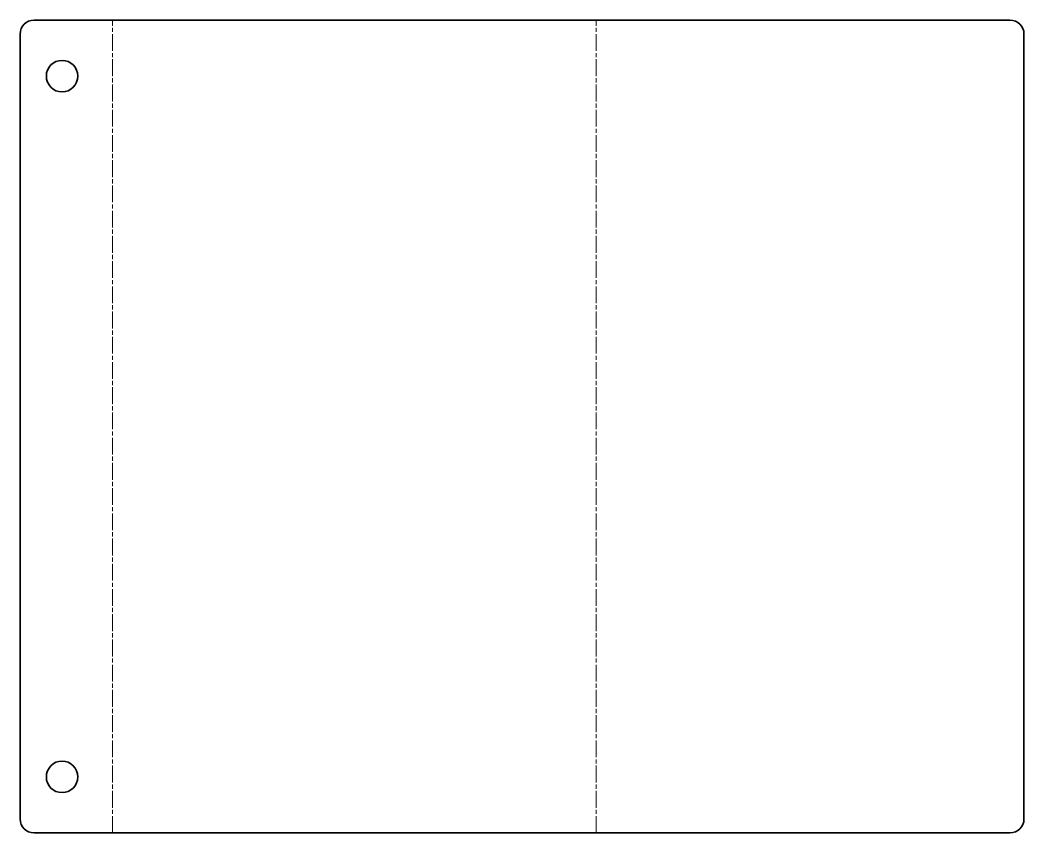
# Model space of a CAD drawing. Header units: inches. Extents: x 0 to 143, y 0 to 116.
import ezdxf

# ---------------------------------------------------------------- set-up
doc = ezdxf.new("R2010")
doc.units = ezdxf.units.IN
doc.header["$MEASUREMENT"] = 0
doc.linetypes.add('Chain', pattern=[13.68, 9.12, -1.14, 2.28, -1.14])
doc.layers.add('SIMUMAK Bend Centerline (ISO)', color=7, linetype='Chain', lineweight=9)
doc.layers.add('SIMUMAK Visible (ISO)', color=7, linetype='Continuous', lineweight=35)

# ---------------------------------------------------------------- blocks, each defined once
blk = doc.blocks.new('GLD-MAQ-04-TAPIZ01_Sheet_2_GLD-MAQ-04-TAPIZ01 (desplegada)')
at = {"layer": 'SIMUMAK Bend Centerline (ISO)', "ltscale": 0.263158}
for p, q in [((-58.49, -58), (-58.49, 58)), ((10.57, -58), (10.57, 58))]:
    blk.add_line(p, q, dxfattribs=at)
at = {"layer": 'SIMUMAK Visible (ISO)'}
for p, q in [((-69.67, 58), (69.67, 58)), ((-71.67, -56), (-71.67, 56)), ((71.67, 56), (71.67, -56)), ((69.67, -58), (-69.67, -58))]:
    blk.add_line(p, q, dxfattribs=at)
for centre in [(-65.67, 50), (-65.67, -50)]:
    blk.add_circle(centre, 2.25, dxfattribs=at)
at = {"layer": 'SIMUMAK Visible (ISO)', "extrusion": (0, 0, -1)}
for centre, start, end in [((69.67, 56), 360, 90), ((-69.67, 56), 90, 180), ((69.67, -56), 270, 0), ((-69.67, -56), 180, 270)]:
    blk.add_arc(centre, 2, start, end, dxfattribs=at)

msp = doc.modelspace()

# ---------------------------------------------------------------- block references
msp.add_blockref('GLD-MAQ-04-TAPIZ01_Sheet_2_GLD-MAQ-04-TAPIZ01 (desplegada)', (71.67, 58))

doc.saveas('drawing.dxf')
